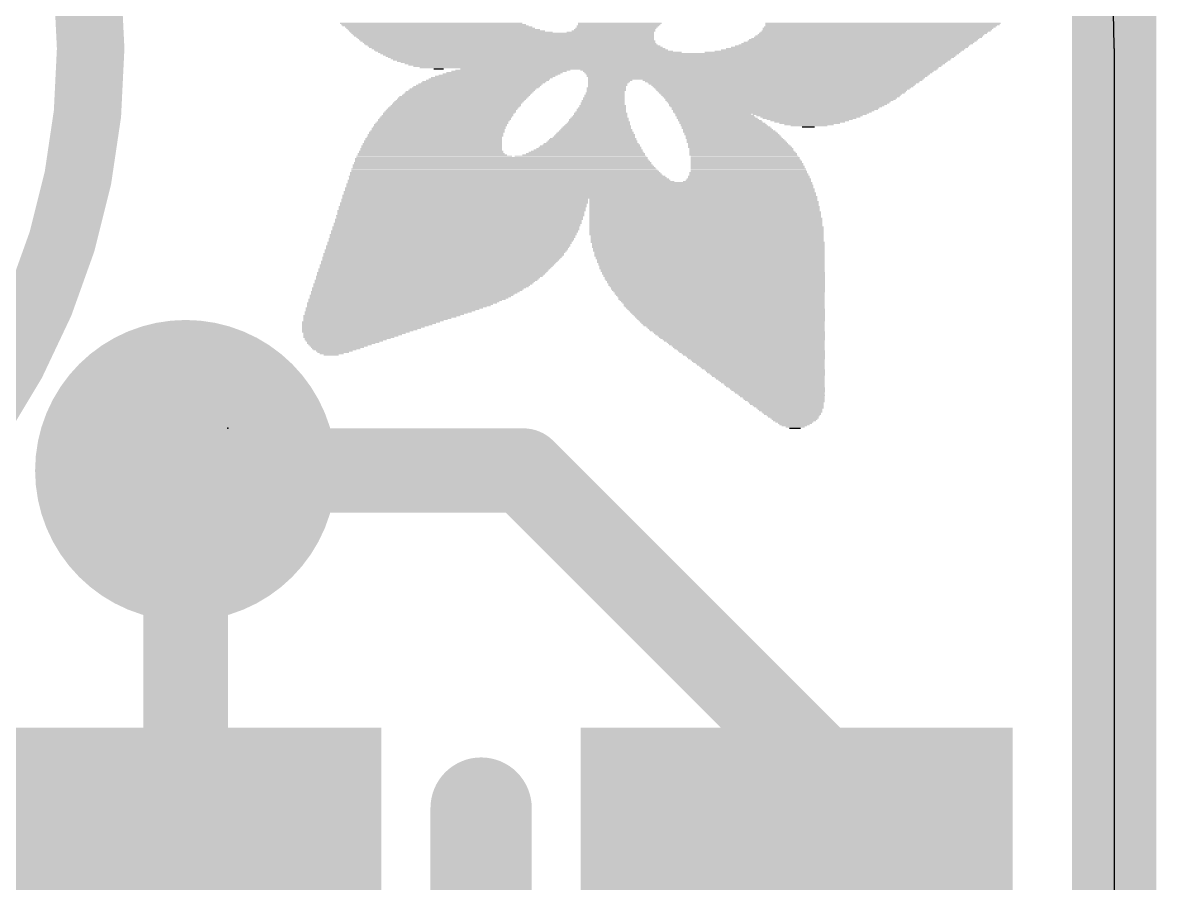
# Model space of a CAD drawing. Extents: x -2.1 to 12.3, y -0.9 to 15.4.
# Drawn here: x 6.875 to 10.287, y 10.187 to 12.778 of the extents above; entities that cross this region are included whole.
import ezdxf

# ---------------------------------------------------------------- set-up
doc = ezdxf.new("R2010")
doc.units = 0
for name, color, linetype in [('1', 12, 'CONTINUOUS'), ('16', 132, 'CONTINUOUS'), ('18', 110, 'CONTINUOUS'), ('20', 53, 'CONTINUOUS'), ('21', 40, 'CONTINUOUS'), ('23', 53, 'CONTINUOUS')]:
    doc.layers.add(name, color=color, linetype=linetype)

# ---------------------------------------------------------------- blocks, each defined once
blk = doc.blocks.new('RECT')
blk.add_solid([(-0.5, -0.5), (0.5, -0.5), (-0.5, 0.5), (0.5, 0.5)])
blk = doc.blocks.new('ROUNDV')
at = {"const_width": 0.5}
blk.add_lwpolyline([(0, -0.25, 1), (0, 0.25, 1), (0, -0.25)], format="xyb", dxfattribs=at)

msp = doc.modelspace()

# ---------------------------------------------------------------- linework, layer by layer
at = {"layer": '1', "const_width": 0.254}
for points in [[(10.16, 15.24), (10.16, 0)], [(7.366, 9.967), (7.366, 11.43)]]:
    msp.add_lwpolyline(points, dxfattribs=at)
at = {"layer": '1', "const_width": 0.127}
msp.add_lwpolyline([(7.4295, 11.43, 1), (7.3025, 11.43)], format="xyb", dxfattribs=at)
at = {"layer": '16', "const_width": 0.254}
for points in [[(10.16, 15.24), (10.16, 0)], [(7.366, 11.43), (8.382, 11.43)], [(8.382, 11.43), (9.779, 10.033)]]:
    msp.add_lwpolyline(points, dxfattribs=at)
at = {"layer": '16', "const_width": 0.127}
for points in [[(7.366, 11.4935, 1), (7.366, 11.3665)], [(8.4269, 11.4749, 1), (8.3371, 11.3851)], [(8.382, 11.3665, 1), (8.382, 11.4935)]]:
    msp.add_lwpolyline(points, format="xyb", dxfattribs=at)
at = {"layer": '20'}
msp.add_line((10.16, 12.7), (10.16, 0), dxfattribs=at)
msp.add_arc((7.62, 12.7), 2.54, 0, 90, dxfattribs=at)
at = {"layer": '21'}
for points, const_width in [([(5.08, 10.7, 1), (5.08, 14.7, 1), (5.08, 10.7)], 0.2032), ([(8.3312, 10.414, 1), (8.1788, 10.414)], 0.1524)]:
    msp.add_lwpolyline(points, format="xyb", dxfattribs=dict(at, const_width=const_width))
at = {"layer": '21', "const_width": 0.3048}
msp.add_lwpolyline([(8.255, 9.398), (8.255, 10.414)], dxfattribs=at)
at = {"layer": '23'}
msp.add_point((7.493, 11.557), dxfattribs=at)

# ---------------------------------------------------------------- block references
at = {"layer": '1', "xscale": 1.3, "yscale": 1.5, "rotation": 180}
for p in [(7.305, 9.906), (9.205, 9.906)]:
    msp.add_blockref('RECT', p, dxfattribs=at)
at = {"layer": '18', "xscale": 0.9064, "yscale": 0.9064}
msp.add_blockref('ROUNDV', (7.366, 11.43), dxfattribs=at)
msp.add_blockref('ROUNDV', (7.366, 11.43), dxfattribs=at)
at = {"layer": '21'}
for p, xscale, yscale in [((8.1045, 12.7762), 0.5486, 0.0038), ((8.1121, 12.7724), 0.5563, 0.0038), ((8.1179, 12.7686), 0.5601, 0.0038), ((8.1273, 12.7648), 0.5639, 0.0038), ((8.1331, 12.761), 0.5677, 0.0038), ((8.6608, 12.761), 0.2439, 0.0038), ((8.6665, 12.7686), 0.2476, 0.0038), ((8.6646, 12.7648), 0.2438, 0.0038), ((8.6722, 12.7762), 0.2514, 0.0038), ((8.6703, 12.7724), 0.2476, 0.0038), ((9.4494, 12.761), 0.6934, 0.0038), ((9.4551, 12.7648), 0.6973, 0.0038), ((9.4627, 12.7724), 0.7049, 0.0038), ((9.4589, 12.7686), 0.6973, 0.0038), ((9.4647, 12.7762), 0.7087, 0.0038), ((8.1426, 12.7572), 0.5792, 0.0039), ((8.1522, 12.7533), 0.5905, 0.0038), ((8.1655, 12.7495), 0.6096, 0.0038), ((8.3198, 12.7457), 0.9106, 0.0038), ((8.3217, 12.7419), 0.9068, 0.0038), ((8.3236, 12.7381), 0.903, 0.0038), ((8.3274, 12.7343), 0.8954, 0.0038), ((8.3293, 12.7305), 0.8916, 0.0038), ((8.3312, 12.7267), 0.8878, 0.0038), ((8.6437, 12.7495), 0.2629, 0.0038), ((8.6532, 12.7533), 0.2515, 0.0038), ((8.657, 12.7572), 0.2439, 0.0039), ((9.4056, 12.7267), 0.6896, 0.0038), ((9.4113, 12.7305), 0.6858, 0.0038), ((9.419, 12.7343), 0.6858, 0.0038), ((9.4228, 12.7381), 0.6858, 0.0038), ((9.4285, 12.7419), 0.682, 0.0038), ((9.4342, 12.7457), 0.6858, 0.0038), ((9.438, 12.7495), 0.6858, 0.0038), ((9.4437, 12.7533), 0.6896, 0.0038), ((9.4475, 12.7572), 0.6896, 0.0039), ((8.335, 12.7229), 0.8878, 0.0038), ((8.3389, 12.7191), 0.8801, 0.0039), ((8.3427, 12.7152), 0.8801, 0.0038), ((8.3465, 12.7114), 0.8801, 0.0038), ((8.3541, 12.7076), 0.8801, 0.0038), ((8.3598, 12.7038), 0.8839, 0.0038), ((8.3674, 12.7), 0.884, 0.0038), ((8.375, 12.6962), 0.8839, 0.0038), ((8.3846, 12.6924), 0.8953, 0.0038), ((9.3294, 12.6924), 0.743, 0.0038), ((9.3428, 12.6962), 0.7315, 0.0038), ((9.3522, 12.7), 0.7201, 0.0038), ((9.3637, 12.7038), 0.7124, 0.0038), ((9.3713, 12.7076), 0.7049, 0.0038), ((9.3789, 12.7114), 0.6973, 0.0038), ((9.3866, 12.7152), 0.6972, 0.0038), ((9.3923, 12.7191), 0.6934, 0.0039), ((9.4018, 12.7229), 0.6896, 0.0038), ((8.4017, 12.6886), 0.9144, 0.0038), ((8.8227, 12.6848), 1.7412, 0.0038), ((8.8227, 12.681), 1.726, 0.0039), ((8.8246, 12.6771), 1.7145, 0.0038), ((8.8265, 12.6733), 1.703, 0.0038), ((8.8265, 12.6695), 1.6878, 0.0038), ((8.8284, 12.6657), 1.6764, 0.0038), ((8.8303, 12.6619), 1.6574, 0.0038), ((8.8342, 12.6581), 1.6421, 0.0038), ((9.3123, 12.6886), 0.7696, 0.0038), ((8.838, 12.6543), 1.6269, 0.0038), ((8.8398, 12.6505), 1.6078, 0.0038), ((8.8456, 12.6467), 1.5887, 0.0038), ((8.8513, 12.6429), 1.5621, 0.0039), ((8.1273, 12.639), 0.0305, 0.0038), ((8.316, 12.6238), 0.3543, 0.0038), ((8.3255, 12.6276), 0.3505, 0.0038), ((8.3389, 12.6314), 0.3467, 0.0038), ((8.3503, 12.6352), 0.3467, 0.0038), ((8.9103, 12.639), 1.4364, 0.0038), ((9.0894, 12.6352), 1.0706, 0.0038), ((9.0894, 12.6314), 1.0554, 0.0038), ((9.0894, 12.6276), 1.0478, 0.0038), ((9.0875, 12.6238), 1.0363, 0.0038), ((8.2474, 12.5895), 0.3772, 0.0038), ((8.2531, 12.5933), 0.3734, 0.0038), ((8.2607, 12.5971), 0.3734, 0.0038), ((8.2645, 12.6009), 0.3734, 0.0038), ((8.2741, 12.6048), 0.3695, 0.0039), ((8.2797, 12.6086), 0.3657, 0.0038), ((8.2874, 12.6124), 0.3658, 0.0038), ((8.2969, 12.6162), 0.362, 0.0038), ((8.3064, 12.62), 0.3581, 0.0038), ((9.0855, 12.6162), 1.0249, 0.0038), ((9.0875, 12.62), 1.0287, 0.0038), ((8.6436, 12.6048), 0.1334, 0.0039), ((8.6398, 12.6009), 0.1258, 0.0038), ((8.6379, 12.5971), 0.122, 0.0038), ((8.636, 12.5933), 0.1182, 0.0038), ((8.636, 12.5895), 0.1182, 0.0038), ((9.0837, 12.6124), 1.0135, 0.0038), ((9.0818, 12.6086), 1.0097, 0.0038), ((9.1618, 12.6048), 0.842, 0.0039), ((9.1618, 12.6009), 0.8268, 0.0038), ((9.1637, 12.5971), 0.8154, 0.0038), ((9.1617, 12.5933), 0.8039, 0.0038), ((9.1637, 12.5895), 0.7925, 0.0038), ((8.2036, 12.5552), 0.3886, 0.0038), ((8.2093, 12.559), 0.3848, 0.0038), ((8.2131, 12.5628), 0.3848, 0.0038), ((8.2169, 12.5667), 0.3848, 0.0039), ((8.2207, 12.5705), 0.3848, 0.0038), ((8.2264, 12.5743), 0.381, 0.0038), ((8.2302, 12.5781), 0.381, 0.0038), ((8.2379, 12.5819), 0.381, 0.0038), ((8.2417, 12.5857), 0.381, 0.0038), ((8.6265, 12.559), 0.1219, 0.0038), ((8.6265, 12.5552), 0.1219, 0.0038), ((8.6284, 12.5667), 0.1181, 0.0039), ((8.6284, 12.5628), 0.1181, 0.0038), ((8.6322, 12.5819), 0.1181, 0.0038), ((8.6322, 12.5781), 0.1181, 0.0038), ((8.6322, 12.5743), 0.1181, 0.0038), ((8.6303, 12.5705), 0.1143, 0.0038), ((8.6341, 12.5857), 0.1143, 0.0038), ((9.1637, 12.5857), 0.7848, 0.0038), ((9.1618, 12.5819), 0.7734, 0.0038), ((9.1618, 12.5781), 0.7658, 0.0038), ((9.1599, 12.5743), 0.7544, 0.0038), ((9.1599, 12.5705), 0.7468, 0.0038), ((9.1599, 12.5667), 0.7391, 0.0039), ((9.1579, 12.5628), 0.7277, 0.0038), ((9.1579, 12.559), 0.7201, 0.0038), ((9.1579, 12.5552), 0.7125, 0.0038), ((8.1712, 12.5209), 0.3924, 0.0038), ((8.175, 12.5247), 0.3924, 0.0038), ((8.1788, 12.5286), 0.3924, 0.0039), ((8.1807, 12.5324), 0.3886, 0.0038), ((8.1845, 12.5362), 0.3886, 0.0038), ((8.1883, 12.54), 0.3886, 0.0038), ((8.1921, 12.5438), 0.3886, 0.0038), ((8.1959, 12.5476), 0.3887, 0.0038), ((8.1997, 12.5514), 0.3887, 0.0038), ((8.6189, 12.5209), 0.1447, 0.0038), ((8.6208, 12.5286), 0.1409, 0.0039), ((8.6208, 12.5247), 0.1409, 0.0038), ((8.6208, 12.5362), 0.1333, 0.0038), ((8.6208, 12.5324), 0.1333, 0.0038), ((8.6227, 12.5438), 0.1295, 0.0038), ((8.6227, 12.54), 0.1295, 0.0038), ((8.6246, 12.5514), 0.1257, 0.0038), ((8.6246, 12.5476), 0.1257, 0.0038), ((9.1561, 12.5514), 0.7011, 0.0038), ((9.1561, 12.5476), 0.6934, 0.0038), ((9.1523, 12.5438), 0.6858, 0.0038), ((9.1504, 12.54), 0.6743, 0.0038), ((9.1504, 12.5362), 0.6667, 0.0038), ((9.1485, 12.5324), 0.6553, 0.0038), ((9.1447, 12.5286), 0.6477, 0.0039), ((9.1428, 12.5247), 0.6363, 0.0038), ((9.1408, 12.5209), 0.6248, 0.0038), ((8.1445, 12.4866), 0.4, 0.0038), ((8.1464, 12.4905), 0.3962, 0.0039), ((8.1502, 12.4943), 0.3962, 0.0038), ((8.154, 12.4981), 0.3963, 0.0038), ((8.1578, 12.5057), 0.3963, 0.0038), ((8.156, 12.5019), 0.3925, 0.0038), ((8.1616, 12.5095), 0.3963, 0.0038), ((8.1636, 12.5133), 0.3925, 0.0038), ((8.1674, 12.5171), 0.3924, 0.0038), ((8.6094, 12.4866), 0.1791, 0.0038), ((8.6113, 12.4905), 0.1753, 0.0039), ((8.6113, 12.4943), 0.1677, 0.0038), ((8.6132, 12.4981), 0.1639, 0.0038), ((8.6151, 12.5057), 0.1601, 0.0038), ((8.6151, 12.5019), 0.1601, 0.0038), ((8.615, 12.5095), 0.1524, 0.0038), ((8.617, 12.5171), 0.1485, 0.0038), ((8.617, 12.5133), 0.1485, 0.0038), ((9.1389, 12.5171), 0.621, 0.0038), ((9.1351, 12.5133), 0.6058, 0.0038), ((9.1313, 12.5095), 0.5982, 0.0038), ((9.1294, 12.5057), 0.5868, 0.0038), ((8.9541, 12.5019), 0.2286, 0.0038), ((8.958, 12.4981), 0.2363, 0.0038), ((8.9618, 12.4943), 0.2363, 0.0038), ((8.9656, 12.4905), 0.2439, 0.0039), ((8.9694, 12.4866), 0.2438, 0.0038), ((9.2437, 12.5019), 0.3429, 0.0038), ((9.2437, 12.4981), 0.32, 0.0038), ((9.2456, 12.4943), 0.301, 0.0038), ((9.2437, 12.4905), 0.282, 0.0039), ((9.2437, 12.4866), 0.259, 0.0038), ((8.1235, 12.4524), 0.4039, 0.0039), ((8.1273, 12.46), 0.4039, 0.0038), ((8.1255, 12.4562), 0.4001, 0.0038), ((8.1293, 12.4638), 0.4001, 0.0038), ((8.1331, 12.4714), 0.4, 0.0038), ((8.1331, 12.4676), 0.4, 0.0038), ((8.1369, 12.4752), 0.4, 0.0038), ((8.1388, 12.479), 0.3962, 0.0038), ((8.1426, 12.4828), 0.3962, 0.0038), ((8.5998, 12.4524), 0.221, 0.0039), ((8.6017, 12.4562), 0.2172, 0.0038), ((8.6017, 12.46), 0.2096, 0.0038), ((8.6036, 12.4638), 0.2058, 0.0038), ((8.6056, 12.4676), 0.2019, 0.0038), ((8.6056, 12.4714), 0.1943, 0.0038), ((8.6075, 12.4752), 0.1905, 0.0038), ((8.6094, 12.479), 0.1867, 0.0038), ((8.6094, 12.4828), 0.1791, 0.0038), ((8.9732, 12.4828), 0.2514, 0.0038), ((8.977, 12.479), 0.2514, 0.0038), ((8.9808, 12.4752), 0.259, 0.0038), ((8.9847, 12.4714), 0.2591, 0.0038), ((8.9866, 12.4676), 0.2629, 0.0038), ((8.9923, 12.4638), 0.2667, 0.0038), ((8.9942, 12.46), 0.2705, 0.0038), ((8.998, 12.4562), 0.2705, 0.0038), ((9.0018, 12.4524), 0.2781, 0.0039), ((9.2437, 12.4828), 0.2362, 0.0038), ((9.2437, 12.479), 0.2134, 0.0038), ((9.2437, 12.4752), 0.1828, 0.0038), ((9.2418, 12.4714), 0.1486, 0.0038), ((9.2417, 12.4676), 0.1105, 0.0038), ((9.2399, 12.4638), 0.0381, 0.0038), ((8.1103, 12.4219), 0.4153, 0.0038), ((8.1103, 12.4181), 0.4153, 0.0038), ((8.1121, 12.4295), 0.4115, 0.0038), ((8.1121, 12.4257), 0.4115, 0.0038), ((8.1141, 12.4333), 0.4077, 0.0038), ((8.1179, 12.4409), 0.4077, 0.0038), ((8.1179, 12.4371), 0.4077, 0.0038), ((8.1197, 12.4447), 0.4039, 0.0038), ((8.1217, 12.4485), 0.4077, 0.0038), ((8.5884, 12.4181), 0.2743, 0.0038), ((8.5903, 12.4219), 0.2705, 0.0038), ((8.5903, 12.4257), 0.2629, 0.0038), ((8.5922, 12.4295), 0.2591, 0.0038), ((8.5941, 12.4333), 0.2476, 0.0038), ((8.596, 12.4371), 0.2438, 0.0038), ((8.5979, 12.4409), 0.24, 0.0038), ((8.5979, 12.4447), 0.2324, 0.0038), ((8.5998, 12.4485), 0.2286, 0.0038), ((9.0037, 12.4485), 0.2819, 0.0038), ((9.0094, 12.4409), 0.2858, 0.0038), ((9.0075, 12.4447), 0.2819, 0.0038), ((9.0132, 12.4371), 0.2858, 0.0038), ((9.0151, 12.4333), 0.2896, 0.0038), ((9.017, 12.4295), 0.2934, 0.0038), ((9.0208, 12.4257), 0.2934, 0.0038), ((9.0227, 12.4219), 0.2972, 0.0038), ((9.0246, 12.4181), 0.301, 0.0038), ((8.1045, 12.3838), 0.442, 0.0038), ((8.1045, 12.3914), 0.4344, 0.0038), ((8.1045, 12.3876), 0.4344, 0.0038), ((8.1045, 12.399), 0.4268, 0.0038), ((8.1045, 12.3952), 0.4268, 0.0038), ((8.1065, 12.4066), 0.4229, 0.0038), ((8.1065, 12.4028), 0.4229, 0.0038), ((8.1083, 12.4143), 0.4191, 0.0039), ((8.1083, 12.4104), 0.4191, 0.0038), ((8.5694, 12.3838), 0.3581, 0.0038), ((8.5713, 12.3876), 0.3467, 0.0038), ((8.5732, 12.3914), 0.3353, 0.0038), ((8.577, 12.3952), 0.3277, 0.0038), ((8.5789, 12.399), 0.3163, 0.0038), ((8.5827, 12.4028), 0.3086, 0.0038), ((8.5827, 12.4066), 0.301, 0.0038), ((8.5865, 12.4104), 0.2934, 0.0038), ((8.5865, 12.4143), 0.2857, 0.0039), ((9.0284, 12.4143), 0.301, 0.0039), ((9.0303, 12.4104), 0.3048, 0.0038), ((9.0322, 12.4066), 0.3086, 0.0038), ((9.0342, 12.4028), 0.3125, 0.0038), ((9.038, 12.399), 0.3125, 0.0038), ((9.038, 12.3952), 0.3125, 0.0038), ((9.0399, 12.3914), 0.3163, 0.0038), ((9.0418, 12.3876), 0.3201, 0.0038), ((9.0437, 12.3838), 0.3239, 0.0038), ((8.3198, 12.3495), 0.903, 0.0038), ((8.3198, 12.3571), 0.8953, 0.0038), ((8.3198, 12.3533), 0.8953, 0.0038), ((8.3178, 12.3647), 0.8839, 0.0038), ((8.316, 12.3685), 0.8801, 0.0038), ((8.3198, 12.3609), 0.8877, 0.0038), ((8.3178, 12.3723), 0.8763, 0.0038), ((8.114, 12.3762), 0.4686, 0.0039), ((8.1083, 12.38), 0.4496, 0.0038), ((8.5541, 12.3762), 0.3962, 0.0039), ((8.5636, 12.38), 0.3696, 0.0038), ((9.0437, 12.38), 0.3239, 0.0038), ((9.0475, 12.3762), 0.3238, 0.0039), ((9.0494, 12.3723), 0.3276, 0.0038), ((9.0494, 12.3685), 0.3276, 0.0038), ((9.0513, 12.3647), 0.3314, 0.0038), ((9.0532, 12.3609), 0.3352, 0.0038), ((9.0532, 12.3571), 0.3352, 0.0038), ((9.0551, 12.3533), 0.339, 0.0038), ((9.0551, 12.3495), 0.339, 0.0038), ((8.3331, 12.3152), 0.9525, 0.0038), ((8.3274, 12.3266), 0.9334, 0.0038), ((8.3293, 12.3228), 0.9372, 0.0038), ((8.3312, 12.319), 0.941, 0.0038), ((8.3236, 12.3381), 0.9182, 0.0039), ((8.3255, 12.3342), 0.922, 0.0038), ((8.3274, 12.3304), 0.9258, 0.0038), ((8.3217, 12.3457), 0.9068, 0.0038), ((8.3236, 12.3419), 0.9106, 0.0038), ((9.0608, 12.3152), 0.3658, 0.0038), ((9.0589, 12.3266), 0.3544, 0.0038), ((9.0608, 12.3228), 0.3582, 0.0038), ((9.0608, 12.319), 0.3582, 0.0038), ((9.0571, 12.3457), 0.3429, 0.0038), ((9.0571, 12.3419), 0.3429, 0.0038), ((9.059, 12.3381), 0.3467, 0.0039), ((9.059, 12.3342), 0.3467, 0.0038), ((9.0609, 12.3304), 0.3505, 0.0038), ((8.5503, 12.2809), 1.4097, 0.0038), ((8.5503, 12.2923), 1.4021, 0.0038), ((8.5522, 12.2885), 1.4059, 0.0038), ((8.5522, 12.2847), 1.4059, 0.0038), ((8.3388, 12.3038), 0.9716, 0.0038), ((8.3445, 12.3), 0.983, 0.0039), ((8.5522, 12.2961), 1.3983, 0.0038), ((8.3351, 12.3114), 0.9563, 0.0038), ((8.3389, 12.3076), 0.9639, 0.0038), ((9.0551, 12.3), 0.3848, 0.0039), ((9.0589, 12.3038), 0.3772, 0.0038), ((9.0608, 12.3076), 0.3734, 0.0038), ((9.0608, 12.3114), 0.3658, 0.0038), ((8.2055, 12.2466), 0.7429, 0.0038), ((8.5503, 12.258), 1.4249, 0.0038), ((8.5522, 12.2542), 1.4288, 0.0038), ((8.5522, 12.2504), 1.4288, 0.0038), ((8.5503, 12.2695), 1.4173, 0.0038), ((8.5522, 12.2657), 1.4211, 0.0038), ((8.5522, 12.2619), 1.4211, 0.0039), ((8.5522, 12.2771), 1.4135, 0.0038), ((8.5522, 12.2733), 1.4135, 0.0038), ((8.9237, 12.2466), 0.6858, 0.0038), ((8.1959, 12.2123), 0.7467, 0.0038), ((8.1997, 12.2238), 0.7467, 0.0039), ((8.1979, 12.2199), 0.7429, 0.0038), ((8.1979, 12.2161), 0.7429, 0.0038), ((8.2035, 12.2352), 0.7467, 0.0038), ((8.2017, 12.2314), 0.7429, 0.0038), ((8.2017, 12.2276), 0.7429, 0.0038), ((8.2055, 12.2428), 0.7429, 0.0038), ((8.2055, 12.239), 0.7429, 0.0038), ((8.9237, 12.2428), 0.6858, 0.0038), ((8.9256, 12.239), 0.6896, 0.0038), ((8.9256, 12.2352), 0.6896, 0.0038), ((8.9256, 12.2314), 0.6896, 0.0038), ((8.9256, 12.2276), 0.6896, 0.0038), ((8.9275, 12.2238), 0.6934, 0.0039), ((8.9275, 12.2199), 0.6934, 0.0038), ((8.9275, 12.2161), 0.6934, 0.0038), ((8.9275, 12.2123), 0.6934, 0.0038), ((8.1883, 12.1857), 0.7468, 0.0039), ((8.1864, 12.1818), 0.743, 0.0038), ((8.1864, 12.178), 0.743, 0.0038), ((8.1921, 12.1971), 0.7467, 0.0038), ((8.1903, 12.1933), 0.7429, 0.0038), ((8.1903, 12.1895), 0.7429, 0.0038), ((8.1941, 12.2085), 0.7429, 0.0038), ((8.1941, 12.2047), 0.7429, 0.0038), ((8.1941, 12.2009), 0.7429, 0.0038), ((8.9294, 12.2085), 0.6972, 0.0038), ((8.9294, 12.2047), 0.6972, 0.0038), ((8.9294, 12.2009), 0.6972, 0.0038), ((8.9294, 12.1971), 0.6972, 0.0038), ((8.9294, 12.1933), 0.6972, 0.0038), ((8.9313, 12.1895), 0.701, 0.0038), ((8.9313, 12.1857), 0.701, 0.0039), ((8.9313, 12.1818), 0.701, 0.0038), ((8.9313, 12.178), 0.701, 0.0038), ((8.175, 12.1514), 0.743, 0.0038), ((8.175, 12.1476), 0.743, 0.0039), ((8.1731, 12.1437), 0.7392, 0.0038), ((8.1788, 12.1628), 0.743, 0.0038), ((8.1788, 12.159), 0.743, 0.0038), ((8.1788, 12.1552), 0.743, 0.0038), ((8.1845, 12.1742), 0.7468, 0.0038), ((8.1826, 12.1704), 0.743, 0.0038), ((8.1826, 12.1666), 0.743, 0.0038), ((8.9313, 12.1742), 0.701, 0.0038), ((8.9313, 12.1704), 0.701, 0.0038), ((8.9313, 12.1666), 0.701, 0.0038), ((8.9332, 12.1628), 0.7048, 0.0038), ((8.9332, 12.159), 0.7048, 0.0038), ((8.9332, 12.1552), 0.7048, 0.0038), ((8.9332, 12.1514), 0.7048, 0.0038), ((8.9332, 12.1476), 0.7048, 0.0039), ((8.9332, 12.1437), 0.7048, 0.0038), ((8.1578, 12.1095), 0.7315, 0.0039), ((8.1598, 12.1171), 0.7353, 0.0038), ((8.1598, 12.1133), 0.7353, 0.0038), ((8.1654, 12.1285), 0.7391, 0.0038), ((8.1654, 12.1247), 0.7391, 0.0038), ((8.1636, 12.1209), 0.7353, 0.0038), ((8.1692, 12.1361), 0.7391, 0.0038), ((8.1692, 12.1323), 0.7391, 0.0038), ((8.1712, 12.1399), 0.743, 0.0038), ((8.9332, 12.1399), 0.7048, 0.0038), ((8.9351, 12.1361), 0.701, 0.0038), ((8.9351, 12.1323), 0.701, 0.0038), ((8.9351, 12.1285), 0.701, 0.0038), ((8.9351, 12.1247), 0.701, 0.0038), ((8.9351, 12.1209), 0.701, 0.0038), ((8.937, 12.1171), 0.7048, 0.0038), ((8.9389, 12.1133), 0.701, 0.0038), ((8.9389, 12.1095), 0.701, 0.0039), ((8.1426, 12.0828), 0.7239, 0.0038), ((8.1426, 12.079), 0.7239, 0.0038), ((8.1407, 12.0752), 0.72, 0.0038), ((8.1502, 12.0942), 0.7315, 0.0038), ((8.1464, 12.0866), 0.7239, 0.0038), ((8.1484, 12.0904), 0.7277, 0.0038), ((8.154, 12.1018), 0.7315, 0.0038), ((8.156, 12.1056), 0.7353, 0.0038), ((8.1522, 12.098), 0.7277, 0.0038), ((8.9389, 12.1056), 0.701, 0.0038), ((8.9389, 12.1018), 0.701, 0.0038), ((8.9408, 12.098), 0.6972, 0.0038), ((8.9408, 12.0942), 0.6972, 0.0038), ((8.9408, 12.0904), 0.6972, 0.0038), ((8.9427, 12.0866), 0.6934, 0.0038), ((8.9427, 12.0828), 0.6934, 0.0038), ((8.9427, 12.079), 0.6934, 0.0038), ((8.9427, 12.0752), 0.6934, 0.0038), ((8.1197, 12.0447), 0.7011, 0.0038), ((8.1217, 12.0485), 0.7049, 0.0038), ((8.1273, 12.0561), 0.7087, 0.0038), ((8.1293, 12.0599), 0.7125, 0.0038), ((8.1255, 12.0523), 0.7049, 0.0038), ((8.1349, 12.0675), 0.7163, 0.0038), ((8.1369, 12.0714), 0.7201, 0.0039), ((8.1331, 12.0637), 0.7125, 0.0038), ((8.9446, 12.0714), 0.6896, 0.0039), ((8.9446, 12.0675), 0.6896, 0.0038), ((8.9465, 12.0637), 0.6858, 0.0038), ((8.9465, 12.0599), 0.6858, 0.0038), ((8.9465, 12.0561), 0.6858, 0.0038), ((8.9484, 12.0523), 0.682, 0.0038), ((8.9484, 12.0485), 0.682, 0.0038), ((8.9503, 12.0447), 0.6782, 0.0038), ((8.0988, 12.0142), 0.682, 0.0038), ((8.095, 12.0104), 0.6744, 0.0038), ((8.1064, 12.0256), 0.6896, 0.0038), ((8.1045, 12.0218), 0.6858, 0.0038), ((8.1026, 12.018), 0.682, 0.0038), ((8.114, 12.0371), 0.6972, 0.0038), ((8.1121, 12.0333), 0.6934, 0.0039), ((8.1102, 12.0294), 0.6896, 0.0038), ((8.1179, 12.0409), 0.6973, 0.0038), ((8.9503, 12.0409), 0.6782, 0.0038), ((8.9503, 12.0371), 0.6782, 0.0038), ((8.9522, 12.0333), 0.6744, 0.0039), ((8.9522, 12.0294), 0.6744, 0.0038), ((8.9542, 12.0256), 0.6705, 0.0038), ((8.9542, 12.0218), 0.6705, 0.0038), ((8.9561, 12.018), 0.6667, 0.0038), ((8.9561, 12.0142), 0.6667, 0.0038), ((8.958, 12.0104), 0.6629, 0.0038), ((8.0645, 11.9761), 0.6362, 0.0038), ((8.0684, 11.9799), 0.6439, 0.0038), ((8.074, 11.9837), 0.6477, 0.0038), ((8.0798, 11.9913), 0.6591, 0.0038), ((8.076, 11.9875), 0.6515, 0.0038), ((8.0892, 12.0028), 0.6705, 0.0038), ((8.0854, 11.999), 0.6629, 0.0038), ((8.0836, 11.9952), 0.6591, 0.0039), ((8.0931, 12.0066), 0.6706, 0.0038), ((8.958, 12.0066), 0.6629, 0.0038), ((8.9599, 12.0028), 0.6591, 0.0038), ((8.9618, 11.999), 0.6553, 0.0038), ((8.9618, 11.9952), 0.6553, 0.0039), ((8.9637, 11.9913), 0.6515, 0.0038), ((8.9637, 11.9875), 0.6515, 0.0038), ((8.9656, 11.9837), 0.6477, 0.0038), ((8.9675, 11.9799), 0.6439, 0.0038), ((8.9675, 11.9761), 0.6439, 0.0038), ((8.0321, 11.9456), 0.5944, 0.0038), ((8.0264, 11.9418), 0.583, 0.0038), ((8.0416, 11.9532), 0.6058, 0.0038), ((8.0378, 11.9494), 0.5982, 0.0038), ((8.0455, 11.9571), 0.6135, 0.0039), ((8.0569, 11.9685), 0.6286, 0.0038), ((8.0531, 11.9647), 0.621, 0.0038), ((8.0493, 11.9609), 0.6134, 0.0038), ((8.0626, 11.9723), 0.6324, 0.0038), ((8.9694, 11.9723), 0.6401, 0.0038), ((8.9713, 11.9685), 0.6363, 0.0038), ((8.9732, 11.9647), 0.6324, 0.0038), ((8.9732, 11.9609), 0.6324, 0.0038), ((8.9751, 11.9571), 0.6286, 0.0039), ((8.977, 11.9532), 0.6248, 0.0038), ((8.9789, 11.9494), 0.621, 0.0038), ((8.9789, 11.9456), 0.621, 0.0038), ((8.9808, 11.9418), 0.6172, 0.0038), ((7.975, 11.9075), 0.5029, 0.0038), ((7.994, 11.919), 0.5334, 0.0039), ((7.9883, 11.9151), 0.522, 0.0038), ((7.9826, 11.9113), 0.5106, 0.0038), ((8.0168, 11.9342), 0.5715, 0.0038), ((8.0016, 11.9228), 0.541, 0.0038), ((8.0112, 11.9304), 0.5601, 0.0038), ((8.0074, 11.9266), 0.5525, 0.0038), ((8.0226, 11.938), 0.5753, 0.0038), ((8.9827, 11.938), 0.6134, 0.0038), ((8.9846, 11.9342), 0.6096, 0.0038), ((8.9865, 11.9304), 0.6058, 0.0038), ((8.9865, 11.9266), 0.6058, 0.0038), ((8.9884, 11.9228), 0.602, 0.0038), ((8.9903, 11.919), 0.5982, 0.0039), ((8.9923, 11.9151), 0.5943, 0.0038), ((8.9942, 11.9113), 0.5905, 0.0038), ((8.9961, 11.9075), 0.5867, 0.0038), ((7.9178, 11.8732), 0.4038, 0.0038), ((7.9236, 11.877), 0.4153, 0.0038), ((7.9559, 11.8961), 0.4724, 0.0038), ((7.9502, 11.8923), 0.461, 0.0038), ((7.9426, 11.8885), 0.4458, 0.0038), ((7.9369, 11.8847), 0.4343, 0.0038), ((7.9312, 11.8809), 0.4229, 0.0039), ((7.9693, 11.9037), 0.4915, 0.0038), ((7.9636, 11.8999), 0.4801, 0.0038), ((8.998, 11.9037), 0.5829, 0.0038), ((8.9999, 11.8999), 0.5791, 0.0038), ((9.0018, 11.8961), 0.5753, 0.0038), ((9.0037, 11.8923), 0.5715, 0.0038), ((9.0056, 11.8885), 0.5677, 0.0038), ((9.0075, 11.8847), 0.5639, 0.0038), ((9.0094, 11.8809), 0.5601, 0.0039), ((9.0113, 11.877), 0.5562, 0.0038), ((9.0132, 11.8732), 0.5524, 0.0038), ((7.9121, 11.8694), 0.3924, 0.0038), ((7.9064, 11.8656), 0.381, 0.0038), ((7.9007, 11.8618), 0.3696, 0.0038), ((7.895, 11.858), 0.3581, 0.0038), ((7.8778, 11.8466), 0.3238, 0.0038), ((7.8893, 11.8542), 0.3467, 0.0038), ((7.8836, 11.8504), 0.3353, 0.0038), ((7.874, 11.8428), 0.3086, 0.0039), ((7.8683, 11.8389), 0.2972, 0.0038), ((9.0151, 11.8694), 0.5486, 0.0038), ((9.017, 11.8656), 0.5448, 0.0038), ((9.0208, 11.8618), 0.5372, 0.0038), ((9.0227, 11.858), 0.5334, 0.0038), ((9.0246, 11.8542), 0.5296, 0.0038), ((9.0265, 11.8504), 0.5258, 0.0038), ((9.0304, 11.8466), 0.5181, 0.0038), ((9.0323, 11.8428), 0.5143, 0.0039), ((9.0342, 11.8389), 0.5105, 0.0038), ((7.8626, 11.8351), 0.2857, 0.0038), ((7.8569, 11.8313), 0.2743, 0.0038), ((7.8531, 11.8275), 0.2591, 0.0038), ((7.8474, 11.8237), 0.2477, 0.0038), ((7.8435, 11.8199), 0.2324, 0.0038), ((7.8397, 11.8161), 0.2172, 0.0038), ((7.834, 11.8123), 0.2058, 0.0038), ((7.8302, 11.8085), 0.1905, 0.0038), ((7.8264, 11.8047), 0.1753, 0.0039), ((9.038, 11.8351), 0.5029, 0.0038), ((9.0399, 11.8313), 0.4991, 0.0038), ((9.0418, 11.8275), 0.4953, 0.0038), ((9.0456, 11.8237), 0.4877, 0.0038), ((9.0474, 11.8199), 0.4839, 0.0038), ((9.0513, 11.8161), 0.4762, 0.0038), ((9.0532, 11.8123), 0.4724, 0.0038), ((9.0551, 11.8085), 0.4686, 0.0038), ((9.0589, 11.8047), 0.461, 0.0039), ((7.8226, 11.8008), 0.16, 0.0038), ((7.8188, 11.797), 0.1447, 0.0038), ((7.815, 11.7932), 0.1295, 0.0038), ((7.8131, 11.7894), 0.1105, 0.0038), ((7.8093, 11.7856), 0.0953, 0.0038), ((7.8054, 11.7818), 0.0724, 0.0038), ((7.8036, 11.778), 0.0457, 0.0038), ((9.0608, 11.8008), 0.4572, 0.0038), ((9.0627, 11.797), 0.4534, 0.0038), ((9.0665, 11.7932), 0.4458, 0.0038), ((9.0685, 11.7894), 0.4419, 0.0038), ((9.0704, 11.7856), 0.4381, 0.0038), ((9.0742, 11.7818), 0.4305, 0.0038), ((9.0761, 11.778), 0.4267, 0.0038), ((9.0799, 11.7742), 0.4191, 0.0038), ((9.0818, 11.7704), 0.4153, 0.0038), ((9.0837, 11.7666), 0.4115, 0.0039), ((9.0875, 11.7627), 0.4038, 0.0038), ((9.0894, 11.7589), 0.4, 0.0038), ((9.0913, 11.7551), 0.3962, 0.0038), ((9.0951, 11.7513), 0.3886, 0.0038), ((9.097, 11.7475), 0.3848, 0.0038), ((9.1008, 11.7437), 0.3772, 0.0038), ((9.1027, 11.7399), 0.3734, 0.0038), ((9.1046, 11.7361), 0.3696, 0.0038), ((9.1085, 11.7323), 0.3619, 0.0038), ((9.1104, 11.7285), 0.3581, 0.0039), ((9.1123, 11.7246), 0.3543, 0.0038), ((9.1161, 11.7208), 0.3467, 0.0038), ((9.118, 11.717), 0.3429, 0.0038), ((9.1198, 11.7132), 0.3391, 0.0038), ((9.1236, 11.7094), 0.3315, 0.0038), ((9.1256, 11.7056), 0.3276, 0.0038), ((9.1294, 11.7018), 0.32, 0.0038), ((9.1313, 11.698), 0.3162, 0.0038), ((9.1332, 11.6942), 0.3124, 0.0038), ((9.137, 11.6904), 0.3048, 0.0039), ((9.1389, 11.6865), 0.301, 0.0038), ((9.1408, 11.6827), 0.2972, 0.0038), ((9.1447, 11.6789), 0.2895, 0.0038), ((9.1466, 11.6751), 0.2857, 0.0038), ((9.1485, 11.6713), 0.2819, 0.0038), ((9.1523, 11.6675), 0.2743, 0.0038), ((9.1541, 11.6637), 0.2705, 0.0038), ((9.1579, 11.6599), 0.2629, 0.0038), ((9.1599, 11.6561), 0.2591, 0.0038), ((9.1617, 11.6523), 0.2553, 0.0039), ((9.1656, 11.6484), 0.2476, 0.0038), ((9.1675, 11.6446), 0.2438, 0.0038), ((9.1694, 11.6408), 0.24, 0.0038), ((9.1732, 11.637), 0.2324, 0.0038), ((9.1732, 11.6332), 0.2248, 0.0038), ((9.1751, 11.6294), 0.221, 0.0038), ((9.1789, 11.6256), 0.2134, 0.0038), ((9.1809, 11.6218), 0.2095, 0.0038), ((9.1847, 11.618), 0.2019, 0.0038), ((9.1847, 11.6142), 0.1943, 0.0039), ((9.1866, 11.6103), 0.1905, 0.0038), ((9.1904, 11.6065), 0.1829, 0.0038), ((9.1904, 11.6027), 0.1753, 0.0038), ((9.1922, 11.5989), 0.1715, 0.0038), ((9.1942, 11.5951), 0.16, 0.0038), ((9.1942, 11.5913), 0.1524, 0.0038), ((9.198, 11.5875), 0.1448, 0.0038), ((9.198, 11.5837), 0.1372, 0.0038), ((9.198, 11.5799), 0.1295, 0.0038), ((9.198, 11.5761), 0.1143, 0.0039), ((9.1998, 11.5722), 0.1029, 0.0038), ((9.198, 11.5684), 0.0914, 0.0038), ((9.198, 11.5646), 0.0762, 0.0038), ((9.1999, 11.5608), 0.0572, 0.0038), ((9.1998, 11.557), 0.0343, 0.0038)]:
    msp.add_blockref('RECT', p, dxfattribs=dict(at, xscale=xscale, yscale=yscale))

doc.saveas('drawing.dxf')
